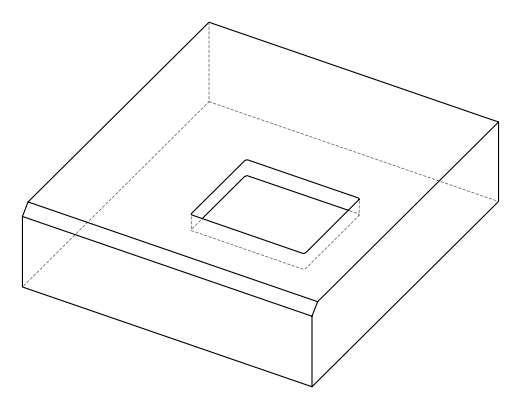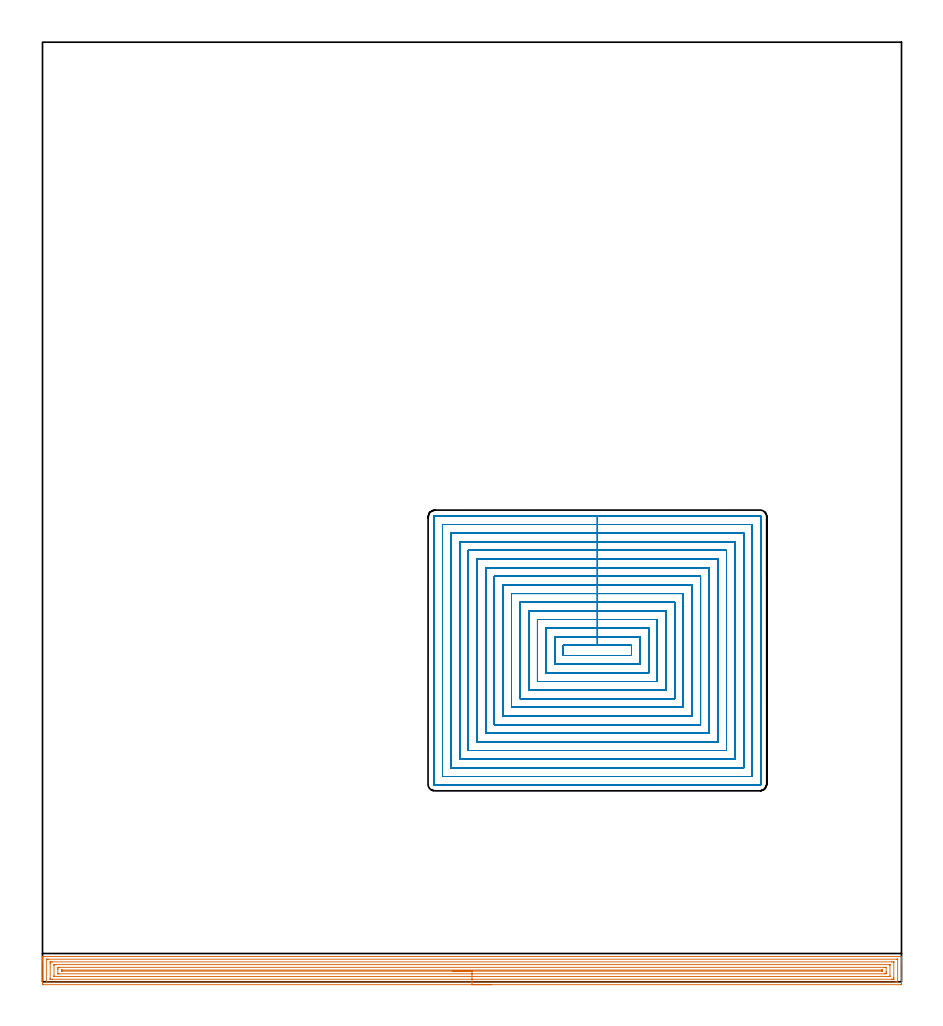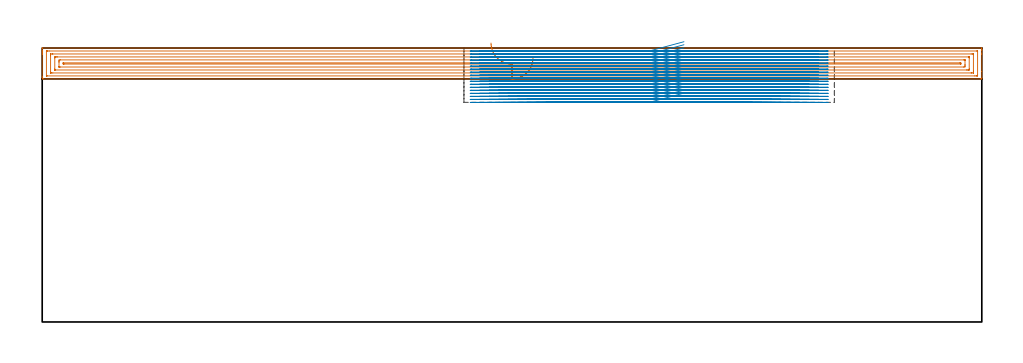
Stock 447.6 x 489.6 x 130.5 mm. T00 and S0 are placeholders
(PLAN: 2 operations, 1 tool changes, 228 min)
(1 AREA_MILL | FG_CHAMFER_SURFACE | UGT0205_001 | 21.69 min | 48344 mm3)
(2 MILL_RECTANGULAR_POCKET | POCKET_RECTANGULAR_STRAIGHT | NXT0201_008 | Follow Part, ap 1.5, ae 75% | 206.31 min | 668464 mm3)
(TOOL UGT0205_001 | Chamfer Mill 20 x 3 x 45 deg. | D20 FL50 Z2)
(TOOL NXT0201_008 | ENDMILL 6mm [2P460-0600-NA 1630] | D6 FL26 Z6)
(OP 1 AREA_MILL)
G17 G21 G94 G90
T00 M6
G54
G17 G0 G90 X233.8 Y-1.5 S1061 M3
G43 Z140.5 H0
Z125.8
G94 G1 X233.762 Z124.928 F250.
X233.648 Z124.064
X233.459 Z123.212
X233.197 Z122.38
X232.863 Z121.574
X232.46 Z120.8
X231.992 Z120.064
X231.46 Z119.372
X230.871 Z118.729
X230.228 Z118.14
X229.536 Z117.608
X228.8 Z117.14
X228.026 Z116.737
X227.22 Z116.403
X226.388 Z116.141
X225.536 Z115.952
X224.672 Z115.838
X223.8 Z115.8
X0.61
X0.252 Y-1.496 Z115.802
X0.01 Y-1.493 Z115.804
X0.006 Y-1.146 Z116.151
X0. Y-0.549 Z116.749
Y10.222 Z127.516
Y10.777 Z128.074
Y11.097 Z128.393
Y11.651 Z128.947
Y11.971 Z129.266
Y12.941 Z130.24
X0.003 Y13.073 Z130.365
X0.01 Y13.198 Z130.488
X0.163 Y13.2 Z130.5
X447.437
X447.59 Y13.198 Z130.488
X447.597 Y13.073 Z130.365
X447.6 Y12.941 Z130.24
Y12.612 Z129.911
Y11.971 Z129.266
Y10.777 Z128.074
Y10.222 Z127.516
Y2.053 Z119.351
Y-1.146 Z116.151
X447.596 Y-1.427 Z115.87
X447.59 Y-1.492 Z115.805
X447.523 Y-1.499 Z115.799
X446.99 Y-1.5 Z115.8
X223.8
Y-0.086 Z117.214
X2.395 Y-0.085 Z117.215
X2.204 Y-0.084 Z117.216
X2.049 Y-0.08 Z117.22
X2.017 Y-0.079 Z117.221
X2.01 Y-0.062 Z117.238
X2.006 Y-0.034 Z117.266
X2.001 Y0.115 Z117.415
X2. Y11.484 Z128.784
X2.002 Y11.613 Z128.913
X2.006 Y11.716 Z129.016
X2.01 Y11.778 Z129.078
X2.045 Y11.78 Z129.08
X2.395 Y11.784 Z129.084
X2.585 Y11.785 Z129.085
X3.288 Y11.786 Z129.086
X445.205 Y11.785 Z129.085
X445.396 Y11.784 Z129.084
X445.551 Y11.78 Z129.08
X445.583 Y11.779 Z129.079
X445.59 Y11.761 Z129.061
X445.594 Y11.734 Z129.034
X445.599 Y11.585 Z128.885
X445.6 Y0.216 Z117.516
X445.598 Y0.087 Z117.387
X445.594 Y-0.016 Z117.284
X445.59 Y-0.079 Z117.221
X445.555 Y-0.08 Z117.22
X445.205 Y-0.084 Z117.216
X445.015 Y-0.085 Z117.215
X444.312 Y-0.086 Z117.214
X223.8
Y1.328 Z118.628
X5.074 Y1.329 Z118.629
X4.332 Y1.33 Z118.63
X4.181 Y1.332 Z118.632
X4.031 Y1.335 Z118.635
X4.009 Y1.344 Z118.644
X4.006 Y1.372 Z118.672
X4.002 Y1.418 Z118.718
X4.001 Y1.477 Z118.777
X4. Y1.655 Z118.955
Y9.525 Z126.825
X4.002 Y10.222 Z127.522
X4.005 Y10.311 Z127.611
X4.01 Y10.354 Z127.654
X4.015 Y10.365 Z127.665
X4.033 Y10.367 Z127.667
X4.181 Y10.369 Z127.669
X4.921 Y10.371 Z127.671
X5.074
X442.526
X443.268 Y10.37 Z127.67
X443.419 Y10.368 Z127.668
X443.569 Y10.364 Z127.664
X443.591 Y10.356 Z127.656
X443.594 Y10.328 Z127.628
X443.598 Y10.281 Z127.581
X443.599 Y10.222 Z127.522
X443.6 Y10.045 Z127.345
Y2.175 Z119.475
X443.598 Y1.477 Z118.777
X443.595 Y1.389 Z118.689
X443.59 Y1.346 Z118.646
X443.585 Y1.335 Z118.635
X443.567 Y1.333 Z118.633
X443.419 Y1.331 Z118.631
X442.679 Y1.329 Z118.629
X442.526 Y1.328 Z118.628
X223.8
Y2.743 Z120.043
X6.134
X6.081 Y2.744 Z120.044
X6.025 Y2.747 Z120.047
X6.012 Y2.749 Z120.049
X6.008 Y2.765 Z120.065
X6.005 Y2.812 Z120.112
X6. Y3.193 Z120.493
Y8.473 Z125.773
X6.008 Y8.894 Z126.194
X6.01 Y8.941 Z126.241
X6.07 Y8.95 Z126.25
X6.201 Y8.954 Z126.254
X6.366 Y8.956 Z126.256
X6.859 Y8.957 Z126.257
X7.258
X441.466
X441.519 Y8.956 Z126.256
X441.575 Y8.953 Z126.253
X441.588 Y8.951 Z126.251
X441.592 Y8.935 Z126.235
X441.595 Y8.888 Z126.188
X441.6 Y8.506 Z125.806
Y3.226 Z120.526
X441.592 Y2.806 Z120.106
X441.59 Y2.759 Z120.059
X441.53 Y2.75 Z120.05
X441.399 Y2.746 Z120.046
X441.234 Y2.744 Z120.044
X440.741 Y2.743 Z120.043
X440.342
X223.8
Y4.157 Z121.457
X8.587
X8.214 Y4.159 Z121.459
X8.028 Y4.162 Z121.462
X8.012 Y4.164 Z121.464
X8.008 Y4.176 Z121.476
X8.002 Y4.21 Z121.51
X8.001 Y4.258 Z121.558
X8. Y6.481 Z123.781
X8.002 Y6.724 Z124.024
X8.009 Y7.347 Z124.647
X8.027 Y7.536 Z124.836
X8.702 Y7.543 Z124.843
X439.013
X439.386 Y7.541 Z124.841
X439.572 Y7.538 Z124.838
X439.588 Y7.536 Z124.836
X439.592 Y7.524 Z124.824
X439.598 Y7.49 Z124.79
X439.599 Y7.442 Z124.742
X439.6 Y5.219 Z122.519
X439.598 Y4.975 Z122.275
X439.591 Y4.353 Z121.653
X439.573 Y4.164 Z121.464
X438.898 Y4.157 Z121.457
X223.8
Y5.571 Z122.871
X10.43 Y5.572 Z122.872
X10.145 Y5.573 Z122.873
X10.065 Y5.575 Z122.875
X10.021 Y5.578 Z122.878
X10.01 Y5.599 Z122.899
X10.005 Y5.71 Z123.01
X10.002 Y5.85 Z123.15
X10.003 Y6.061 Z123.361
X10.007 Y6.112 Z123.412
X10.01 Y6.121 Z123.421
X10.018 Y6.123 Z123.423
X10.051 Y6.126 Z123.426
X10.146 Y6.128 Z123.428
X437.17
X437.455 Y6.127 Z123.427
X437.535 Y6.124 Z123.424
X437.579 Y6.122 Z123.422
X437.59 Y6.101 Z123.401
X437.595 Y5.99 Z123.29
X437.598 Y5.85 Z123.15
X437.597 Y5.639 Z122.939
X437.593 Y5.587 Z122.887
X437.59 Y5.579 Z122.879
X437.582 Y5.576 Z122.876
X437.549 Y5.574 Z122.874
X437.454 Y5.572 Z122.872
X223.8 Y5.571 Z122.871
X222.928 Z122.909
X222.064 Z123.023
X221.212 Z123.212
X220.38 Z123.474
X219.574 Z123.808
X218.8 Z124.211
X218.064 Z124.68
X217.372 Z125.211
X216.729 Z125.8
X216.14 Z126.443
X215.608 Z127.135
X215.14 Z127.871
X214.737 Z128.645
X214.403 Z129.451
X214.141 Z130.283
X213.952 Z131.135
X213.838 Z132.
X213.8 Z132.871
G0 Z140.5
M5
M2
(OP 2 MILL_RECTANGULAR_POCKET)
G17 G21 G94 G90
T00 M6
G54
G17 G0 G90 X305.716 Y175.3 S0 M3
G43 Z140.5 H1
Z133.5
G94 G1 X289.15 Z129.061 F250.
X271.4 F500.
Y170.
X306.9
Y175.3
X289.15
Y179.8
X266.9
Y165.5
X311.4
Y179.8
X289.15
Y184.3
X262.4
Y161.
X315.9
Y184.3
X289.15
Y188.8
X257.9
Y156.5
X320.4
Y188.8
X289.15
Y193.3
X253.4
Y152.
X324.9
Y193.3
X289.15
Y197.8
X248.9
Y147.5
X329.4
Y197.8
X289.15
Y202.3
X244.4
Y143.
X333.9
Y202.3
X289.15
Y206.8
X239.9
Y138.5
X338.4
Y206.8
X289.15
Y211.3
X235.4
Y134.
X342.9
Y211.3
X289.15
Y215.8
X230.9
Y129.5
X347.4
Y215.8
X289.15
Y220.3
X226.4
Y125.
X351.9
Y220.3
X289.15
Y224.8
X221.9
Y120.5
X356.4
Y224.8
X289.15
Y229.3
X217.4
Y116.
X360.9
Y229.3
X289.15
Y233.8
X212.9
Y111.5
X365.4
Y233.8
X289.15
Y238.3
X208.4
Y107.
X369.9
Y238.3
X289.15
Y242.8
X204.4
G3 X203.9 Y242.3 R0.5
G1 Y103.
G3 X204.4 Y102.5 R0.5
G1 X373.9
G3 X374.4 Y103. R0.5
G1 Y242.3
G3 X373.9 Y242.8 R0.5
G1 X289.15
X288.15
G0 X305.716 Y175.3 Z132.061
G1 X289.15 Z127.622 F250.
X271.4 F500.
Y170.
X306.9
Y175.3
X289.15
Y179.8
X266.9
Y165.5
X311.4
Y179.8
X289.15
Y184.3
X262.4
Y161.
X315.9
Y184.3
X289.15
Y188.8
X257.9
Y156.5
X320.4
Y188.8
X289.15
Y193.3
X253.4
Y152.
X324.9
Y193.3
X289.15
Y197.8
X248.9
Y147.5
X329.4
Y197.8
X289.15
Y202.3
X244.4
Y143.
X333.9
Y202.3
X289.15
Y206.8
X239.9
Y138.5
X338.4
Y206.8
X289.15
Y211.3
X235.4
Y134.
X342.9
Y211.3
X289.15
Y215.8
X230.9
Y129.5
X347.4
Y215.8
X289.15
Y220.3
X226.4
Y125.
X351.9
Y220.3
X289.15
Y224.8
X221.9
Y120.5
X356.4
Y224.8
X289.15
Y229.3
X217.4
Y116.
X360.9
Y229.3
X289.15
Y233.8
X212.9
Y111.5
X365.4
Y233.8
X289.15
Y238.3
X208.4
Y107.
X369.9
Y238.3
X289.15
Y242.8
X204.4
G3 X203.9 Y242.3 R0.5
G1 Y103.
G3 X204.4 Y102.5 R0.5
G1 X373.9
G3 X374.4 Y103. R0.5
G1 Y242.3
G3 X373.9 Y242.8 R0.5
G1 X289.15
X288.15
G0 X305.716 Y175.3 Z130.622
G1 X289.15 Z126.183 F250.
X271.4 F500.
Y170.
X306.9
Y175.3
X289.15
Y179.8
X266.9
Y165.5
X311.4
Y179.8
X289.15
Y184.3
X262.4
Y161.
X315.9
Y184.3
X289.15
Y188.8
X257.9
Y156.5
X320.4
Y188.8
X289.15
Y193.3
X253.4
Y152.
X324.9
Y193.3
X289.15
Y197.8
X248.9
Y147.5
X329.4
Y197.8
X289.15
Y202.3
X244.4
Y143.
X333.9
Y202.3
X289.15
Y206.8
X239.9
Y138.5
X338.4
Y206.8
X289.15
Y211.3
X235.4
Y134.
X342.9
Y211.3
X289.15
Y215.8
X230.9
Y129.5
X347.4
Y215.8
X289.15
Y220.3
X226.4
Y125.
X351.9
Y220.3
X289.15
Y224.8
X221.9
Y120.5
X356.4
Y224.8
X289.15
Y229.3
X217.4
Y116.
X360.9
Y229.3
X289.15
Y233.8
X212.9
Y111.5
X365.4
Y233.8
X289.15
Y238.3
X208.4
Y107.
X369.9
Y238.3
X289.15
Y242.8
X204.4
G3 X203.9 Y242.3 R0.5
G1 Y103.
G3 X204.4 Y102.5 R0.5
G1 X373.9
G3 X374.4 Y103. R0.5
G1 Y242.3
G3 X373.9 Y242.8 R0.5
G1 X289.15
X288.15
G0 X305.716 Y175.3 Z129.183
G1 X289.15 Z124.744 F250.
X271.4 F500.
Y170.
X306.9
Y175.3
X289.15
Y179.8
X266.9
Y165.5
X311.4
Y179.8
X289.15
Y184.3
X262.4
Y161.
X315.9
Y184.3
X289.15
Y188.8
X257.9
Y156.5
X320.4
Y188.8
X289.15
Y193.3
X253.4
Y152.
X324.9
Y193.3
X289.15
Y197.8
X248.9
Y147.5
X329.4
Y197.8
X289.15
Y202.3
X244.4
Y143.
X333.9
Y202.3
X289.15
Y206.8
X239.9
Y138.5
X338.4
Y206.8
X289.15
Y211.3
X235.4
Y134.
X342.9
Y211.3
X289.15
Y215.8
X230.9
Y129.5
X347.4
Y215.8
X289.15
Y220.3
X226.4
Y125.
X351.9
Y220.3
X289.15
Y224.8
X221.9
Y120.5
X356.4
Y224.8
X289.15
Y229.3
X217.4
Y116.
X360.9
Y229.3
X289.15
Y233.8
X212.9
Y111.5
X365.4
Y233.8
X289.15
Y238.3
X208.4
Y107.
X369.9
Y238.3
X289.15
Y242.8
X204.4
G3 X203.9 Y242.3 R0.5
G1 Y103.
G3 X204.4 Y102.5 R0.5
G1 X373.9
G3 X374.4 Y103. R0.5
G1 Y242.3
G3 X373.9 Y242.8 R0.5
G1 X289.15
X288.15
G0 X305.716 Y175.3 Z127.744
G1 X289.15 Z123.305 F250.
X271.4 F500.
Y170.
X306.9
Y175.3
X289.15
Y179.8
X266.9
Y165.5
X311.4
Y179.8
X289.15
Y184.3
X262.4
Y161.
X315.9
Y184.3
X289.15
Y188.8
X257.9
Y156.5
X320.4
Y188.8
X289.15
Y193.3
X253.4
Y152.
X324.9
Y193.3
X289.15
Y197.8
X248.9
Y147.5
X329.4
Y197.8
X289.15
Y202.3
X244.4
Y143.
X333.9
Y202.3
X289.15
Y206.8
X239.9
Y138.5
X338.4
Y206.8
X289.15
Y211.3
X235.4
Y134.
X342.9
Y211.3
X289.15
Y215.8
X230.9
Y129.5
X347.4
Y215.8
X289.15
Y220.3
X226.4
Y125.
X351.9
Y220.3
X289.15
Y224.8
X221.9
Y120.5
X356.4
Y224.8
X289.15
Y229.3
X217.4
Y116.
X360.9
Y229.3
X289.15
Y233.8
X212.9
Y111.5
X365.4
Y233.8
X289.15
Y238.3
X208.4
Y107.
X369.9
Y238.3
X289.15
Y242.8
X204.4
G3 X203.9 Y242.3 R0.5
G1 Y103.
G3 X204.4 Y102.5 R0.5
G1 X373.9
G3 X374.4 Y103. R0.5
G1 Y242.3
G3 X373.9 Y242.8 R0.5
G1 X289.15
X288.15
G0 X305.716 Y175.3 Z126.305
G1 X289.15 Z121.867 F250.
X271.4 F500.
Y170.
X306.9
Y175.3
X289.15
Y179.8
X266.9
Y165.5
X311.4
Y179.8
X289.15
Y184.3
X262.4
Y161.
X315.9
Y184.3
X289.15
Y188.8
X257.9
Y156.5
X320.4
Y188.8
X289.15
Y193.3
X253.4
Y152.
X324.9
Y193.3
X289.15
Y197.8
X248.9
Y147.5
X329.4
Y197.8
X289.15
Y202.3
X244.4
Y143.
X333.9
Y202.3
X289.15
Y206.8
X239.9
Y138.5
X338.4
Y206.8
X289.15
Y211.3
X235.4
Y134.
X342.9
Y211.3
X289.15
Y215.8
X230.9
Y129.5
X347.4
Y215.8
X289.15
Y220.3
X226.4
Y125.
X351.9
Y220.3
X289.15
Y224.8
X221.9
Y120.5
X356.4
Y224.8
X289.15
Y229.3
X217.4
Y116.
X360.9
Y229.3
X289.15
Y233.8
X212.9
Y111.5
X365.4
Y233.8
X289.15
Y238.3
X208.4
Y107.
X369.9
Y238.3
X289.15
Y242.8
X204.4
G3 X203.9 Y242.3 R0.5
G1 Y103.
G3 X204.4 Y102.5 R0.5
G1 X373.9
G3 X374.4 Y103. R0.5
G1 Y242.3
G3 X373.9 Y242.8 R0.5
G1 X289.15
X288.15
G0 X305.716 Y175.3 Z124.867
G1 X289.15 Z120.428 F250.
X271.4 F500.
Y170.
X306.9
Y175.3
X289.15
Y179.8
X266.9
Y165.5
X311.4
Y179.8
X289.15
Y184.3
X262.4
Y161.
X315.9
Y184.3
X289.15
Y188.8
X257.9
Y156.5
X320.4
Y188.8
X289.15
Y193.3
X253.4
Y152.
X324.9
Y193.3
X289.15
Y197.8
X248.9
Y147.5
X329.4
Y197.8
X289.15
Y202.3
X244.4
Y143.
X333.9
Y202.3
X289.15
Y206.8
X239.9
Y138.5
X338.4
Y206.8
X289.15
Y211.3
X235.4
Y134.
X342.9
Y211.3
X289.15
Y215.8
X230.9
Y129.5
X347.4
Y215.8
X289.15
Y220.3
X226.4
Y125.
X351.9
Y220.3
X289.15
Y224.8
X221.9
Y120.5
X356.4
Y224.8
X289.15
Y229.3
X217.4
Y116.
X360.9
Y229.3
X289.15
Y233.8
X212.9
Y111.5
X365.4
Y233.8
X289.15
Y238.3
X208.4
Y107.
X369.9
Y238.3
X289.15
Y242.8
X204.4
G3 X203.9 Y242.3 R0.5
G1 Y103.
G3 X204.4 Y102.5 R0.5
G1 X373.9
G3 X374.4 Y103. R0.5
G1 Y242.3
G3 X373.9 Y242.8 R0.5
G1 X289.15
X288.15
G0 X305.716 Y175.3 Z123.428
G1 X289.15 Z118.989 F250.
X271.4 F500.
Y170.
X306.9
Y175.3
X289.15
Y179.8
X266.9
Y165.5
X311.4
Y179.8
X289.15
Y184.3
X262.4
Y161.
X315.9
Y184.3
X289.15
Y188.8
X257.9
Y156.5
X320.4
Y188.8
X289.15
Y193.3
X253.4
Y152.
X324.9
Y193.3
X289.15
Y197.8
X248.9
Y147.5
X329.4
Y197.8
X289.15
Y202.3
X244.4
Y143.
X333.9
Y202.3
X289.15
Y206.8
X239.9
Y138.5
X338.4
Y206.8
X289.15
Y211.3
X235.4
Y134.
X342.9
Y211.3
X289.15
Y215.8
X230.9
Y129.5
X347.4
Y215.8
X289.15
Y220.3
X226.4
Y125.
X351.9
Y220.3
X289.15
Y224.8
X221.9
Y120.5
X356.4
Y224.8
X289.15
Y229.3
X217.4
Y116.
X360.9
Y229.3
X289.15
Y233.8
X212.9
Y111.5
X365.4
Y233.8
X289.15
Y238.3
X208.4
Y107.
X369.9
Y238.3
X289.15
Y242.8
X204.4
G3 X203.9 Y242.3 R0.5
G1 Y103.
G3 X204.4 Y102.5 R0.5
G1 X373.9
G3 X374.4 Y103. R0.5
G1 Y242.3
G3 X373.9 Y242.8 R0.5
G1 X289.15
X288.15
G0 X305.716 Y175.3 Z121.989
G1 X289.15 Z117.55 F250.
X271.4 F500.
Y170.
X306.9
Y175.3
X289.15
Y179.8
X266.9
Y165.5
X311.4
Y179.8
X289.15
Y184.3
X262.4
Y161.
X315.9
Y184.3
X289.15
Y188.8
X257.9
Y156.5
X320.4
Y188.8
X289.15
Y193.3
X253.4
Y152.
X324.9
Y193.3
X289.15
Y197.8
X248.9
Y147.5
X329.4
Y197.8
X289.15
Y202.3
X244.4
Y143.
X333.9
Y202.3
X289.15
Y206.8
X239.9
Y138.5
X338.4
Y206.8
X289.15
Y211.3
X235.4
Y134.
X342.9
Y211.3
X289.15
Y215.8
X230.9
Y129.5
X347.4
Y215.8
X289.15
Y220.3
X226.4
Y125.
X351.9
Y220.3
X289.15
Y224.8
X221.9
Y120.5
X356.4
Y224.8
X289.15
Y229.3
X217.4
Y116.
X360.9
Y229.3
X289.15
Y233.8
X212.9
Y111.5
X365.4
Y233.8
X289.15
Y238.3
X208.4
Y107.
X369.9
Y238.3
X289.15
Y242.8
X204.4
G3 X203.9 Y242.3 R0.5
G1 Y103.
G3 X204.4 Y102.5 R0.5
G1 X373.9
G3 X374.4 Y103. R0.5
G1 Y242.3
G3 X373.9 Y242.8 R0.5
G1 X289.15
X288.15
G0 X305.716 Y175.3 Z120.55
G1 X289.15 Z116.111 F250.
X271.4 F500.
Y170.
X306.9
Y175.3
X289.15
Y179.8
X266.9
Y165.5
X311.4
Y179.8
X289.15
Y184.3
X262.4
Y161.
X315.9
Y184.3
X289.15
Y188.8
X257.9
Y156.5
X320.4
Y188.8
X289.15
Y193.3
X253.4
Y152.
X324.9
Y193.3
X289.15
Y197.8
X248.9
Y147.5
X329.4
Y197.8
X289.15
Y202.3
X244.4
Y143.
X333.9
Y202.3
X289.15
Y206.8
X239.9
Y138.5
X338.4
Y206.8
X289.15
Y211.3
X235.4
Y134.
X342.9
Y211.3
X289.15
Y215.8
X230.9
Y129.5
X347.4
Y215.8
X289.15
Y220.3
X226.4
Y125.
X351.9
Y220.3
X289.15
Y224.8
X221.9
Y120.5
X356.4
Y224.8
X289.15
Y229.3
X217.4
Y116.
X360.9
Y229.3
X289.15
Y233.8
X212.9
Y111.5
X365.4
Y233.8
X289.15
Y238.3
X208.4
Y107.
X369.9
Y238.3
X289.15
Y242.8
X204.4
G3 X203.9 Y242.3 R0.5
G1 Y103.
G3 X204.4 Y102.5 R0.5
G1 X373.9
G3 X374.4 Y103. R0.5
G1 Y242.3
G3 X373.9 Y242.8 R0.5
G1 X289.15
X288.15
G0 X305.716 Y175.3 Z119.111
G1 X289.15 Z114.672 F250.
X271.4 F500.
Y170.
X306.9
Y175.3
X289.15
Y179.8
X266.9
Y165.5
X311.4
Y179.8
X289.15
Y184.3
X262.4
Y161.
X315.9
Y184.3
X289.15
Y188.8
X257.9
Y156.5
X320.4
Y188.8
X289.15
Y193.3
X253.4
Y152.
X324.9
Y193.3
X289.15
Y197.8
X248.9
Y147.5
X329.4
Y197.8
X289.15
Y202.3
X244.4
Y143.
X333.9
Y202.3
X289.15
Y206.8
X239.9
Y138.5
X338.4
Y206.8
X289.15
Y211.3
X235.4
Y134.
X342.9
Y211.3
X289.15
Y215.8
X230.9
Y129.5
X347.4
Y215.8
X289.15
Y220.3
X226.4
Y125.
X351.9
Y220.3
X289.15
Y224.8
X221.9
Y120.5
X356.4
Y224.8
X289.15
Y229.3
X217.4
Y116.
X360.9
Y229.3
X289.15
Y233.8
X212.9
Y111.5
X365.4
Y233.8
X289.15
Y238.3
X208.4
Y107.
X369.9
Y238.3
X289.15
Y242.8
X204.4
G3 X203.9 Y242.3 R0.5
G1 Y103.
G3 X204.4 Y102.5 R0.5
G1 X373.9
G3 X374.4 Y103. R0.5
G1 Y242.3
G3 X373.9 Y242.8 R0.5
G1 X289.15
X288.15
G0 X305.716 Y175.3 Z117.672
G1 X289.15 Z113.233 F250.
X271.4 F500.
Y170.
X306.9
Y175.3
X289.15
Y179.8
X266.9
Y165.5
X311.4
Y179.8
X289.15
Y184.3
X262.4
Y161.
X315.9
Y184.3
X289.15
Y188.8
X257.9
Y156.5
X320.4
Y188.8
X289.15
Y193.3
X253.4
Y152.
X324.9
Y193.3
X289.15
Y197.8
X248.9
Y147.5
X329.4
Y197.8
X289.15
Y202.3
X244.4
Y143.
X333.9
Y202.3
X289.15
Y206.8
X239.9
Y138.5
X338.4
Y206.8
X289.15
Y211.3
X235.4
Y134.
X342.9
Y211.3
X289.15
Y215.8
X230.9
Y129.5
X347.4
Y215.8
X289.15
Y220.3
X226.4
Y125.
X351.9
Y220.3
X289.15
Y224.8
X221.9
Y120.5
X356.4
Y224.8
X289.15
Y229.3
X217.4
Y116.
X360.9
Y229.3
X289.15
Y233.8
X212.9
Y111.5
X365.4
Y233.8
X289.15
Y238.3
X208.4
Y107.
X369.9
Y238.3
X289.15
Y242.8
X204.4
G3 X203.9 Y242.3 R0.5
G1 Y103.
G3 X204.4 Y102.5 R0.5
G1 X373.9
G3 X374.4 Y103. R0.5
G1 Y242.3
G3 X373.9 Y242.8 R0.5
G1 X289.15
X288.15
G0 X305.716 Y175.3 Z116.233
G1 X289.15 Z111.794 F250.
X271.4 F500.
Y170.
X306.9
Y175.3
X289.15
Y179.8
X266.9
Y165.5
X311.4
Y179.8
X289.15
Y184.3
X262.4
Y161.
X315.9
Y184.3
X289.15
Y188.8
X257.9
Y156.5
X320.4
Y188.8
X289.15
Y193.3
X253.4
Y152.
X324.9
Y193.3
X289.15
Y197.8
X248.9
Y147.5
X329.4
Y197.8
X289.15
Y202.3
X244.4
Y143.
X333.9
Y202.3
X289.15
Y206.8
X239.9
Y138.5
X338.4
Y206.8
X289.15
Y211.3
X235.4
Y134.
X342.9
Y211.3
X289.15
Y215.8
X230.9
Y129.5
X347.4
Y215.8
X289.15
Y220.3
X226.4
Y125.
X351.9
Y220.3
X289.15
Y224.8
X221.9
Y120.5
X356.4
Y224.8
X289.15
Y229.3
X217.4
Y116.
X360.9
Y229.3
X289.15
Y233.8
X212.9
Y111.5
X365.4
Y233.8
X289.15
Y238.3
X208.4
Y107.
X369.9
Y238.3
X289.15
Y242.8
X204.4
G3 X203.9 Y242.3 R0.5
G1 Y103.
G3 X204.4 Y102.5 R0.5
G1 X373.9
G3 X374.4 Y103. R0.5
G1 Y242.3
G3 X373.9 Y242.8 R0.5
G1 X289.15
X288.15
G0 X305.716 Y175.3 Z114.794
G1 X289.15 Z110.356 F250.
X271.4 F500.
Y170.
X306.9
Y175.3
X289.15
Y179.8
X266.9
Y165.5
X311.4
Y179.8
X289.15
Y184.3
X262.4
Y161.
X315.9
Y184.3
X289.15
Y188.8
X257.9
Y156.5
X320.4
Y188.8
X289.15
Y193.3
X253.4
Y152.
X324.9
Y193.3
X289.15
Y197.8
X248.9
Y147.5
X329.4
Y197.8
X289.15
Y202.3
X244.4
Y143.
X333.9
Y202.3
X289.15
Y206.8
X239.9
Y138.5
X338.4
Y206.8
X289.15
Y211.3
X235.4
Y134.
X342.9
Y211.3
X289.15
Y215.8
X230.9
Y129.5
X347.4
Y215.8
X289.15
Y220.3
X226.4
Y125.
X351.9
Y220.3
X289.15
Y224.8
X221.9
Y120.5
X356.4
Y224.8
X289.15
Y229.3
X217.4
Y116.
X360.9
Y229.3
X289.15
Y233.8
X212.9
Y111.5
X365.4
Y233.8
X289.15
Y238.3
X208.4
Y107.
X369.9
Y238.3
X289.15
Y242.8
X204.4
G3 X203.9 Y242.3 R0.5
G1 Y103.
G3 X204.4 Y102.5 R0.5
G1 X373.9
G3 X374.4 Y103. R0.5
G1 Y242.3
G3 X373.9 Y242.8 R0.5
G1 X289.15
X288.15
G0 X305.716 Y175.3 Z113.356
G1 X289.15 Z108.917 F250.
X271.4 F500.
Y170.
X306.9
Y175.3
X289.15
Y179.8
X266.9
Y165.5
X311.4
Y179.8
X289.15
Y184.3
X262.4
Y161.
X315.9
Y184.3
X289.15
Y188.8
X257.9
Y156.5
X320.4
Y188.8
X289.15
Y193.3
X253.4
Y152.
X324.9
Y193.3
X289.15
Y197.8
X248.9
Y147.5
X329.4
Y197.8
X289.15
Y202.3
X244.4
Y143.
X333.9
Y202.3
X289.15
Y206.8
X239.9
Y138.5
X338.4
Y206.8
X289.15
Y211.3
X235.4
Y134.
X342.9
Y211.3
X289.15
Y215.8
X230.9
Y129.5
X347.4
Y215.8
X289.15
Y220.3
X226.4
Y125.
X351.9
Y220.3
X289.15
Y224.8
X221.9
Y120.5
X356.4
Y224.8
X289.15
Y229.3
X217.4
Y116.
X360.9
Y229.3
X289.15
Y233.8
X212.9
Y111.5
X365.4
Y233.8
X289.15
Y238.3
X208.4
Y107.
X369.9
Y238.3
X289.15
Y242.8
X204.4
G3 X203.9 Y242.3 R0.5
G1 Y103.
G3 X204.4 Y102.5 R0.5
G1 X373.9
G3 X374.4 Y103. R0.5
G1 Y242.3
G3 X373.9 Y242.8 R0.5
G1 X289.15
X288.15
G0 X305.716 Y175.3 Z111.917
G1 X289.15 Z107.478 F250.
X271.4 F500.
Y170.
X306.9
Y175.3
X289.15
Y179.8
X266.9
Y165.5
X311.4
Y179.8
X289.15
Y184.3
X262.4
Y161.
X315.9
Y184.3
X289.15
Y188.8
X257.9
Y156.5
X320.4
Y188.8
X289.15
Y193.3
X253.4
Y152.
X324.9
Y193.3
X289.15
Y197.8
X248.9
Y147.5
X329.4
Y197.8
X289.15
Y202.3
X244.4
Y143.
X333.9
Y202.3
X289.15
Y206.8
X239.9
Y138.5
X338.4
Y206.8
X289.15
Y211.3
X235.4
Y134.
X342.9
Y211.3
X289.15
Y215.8
X230.9
Y129.5
X347.4
Y215.8
X289.15
Y220.3
X226.4
Y125.
X351.9
Y220.3
X289.15
Y224.8
X221.9
Y120.5
X356.4
Y224.8
X289.15
Y229.3
X217.4
Y116.
X360.9
Y229.3
X289.15
Y233.8
X212.9
Y111.5
X365.4
Y233.8
X289.15
Y238.3
X208.4
Y107.
X369.9
Y238.3
X289.15
Y242.8
X204.4
G3 X203.9 Y242.3 R0.5
G1 Y103.
G3 X204.4 Y102.5 R0.5
G1 X373.9
G3 X374.4 Y103. R0.5
G1 Y242.3
G3 X373.9 Y242.8 R0.5
G1 X289.15
X288.15
G0 X305.716 Y175.3 Z110.478
G1 X289.15 Z106.039 F250.
X271.4 F500.
Y170.
X306.9
Y175.3
X289.15
Y179.8
X266.9
Y165.5
X311.4
Y179.8
X289.15
Y184.3
X262.4
Y161.
X315.9
Y184.3
X289.15
Y188.8
X257.9
Y156.5
X320.4
Y188.8
X289.15
Y193.3
X253.4
Y152.
X324.9
Y193.3
X289.15
Y197.8
X248.9
Y147.5
X329.4
Y197.8
X289.15
Y202.3
X244.4
Y143.
X333.9
Y202.3
X289.15
Y206.8
X239.9
Y138.5
X338.4
Y206.8
X289.15
Y211.3
X235.4
Y134.
X342.9
Y211.3
X289.15
Y215.8
X230.9
Y129.5
X347.4
Y215.8
X289.15
Y220.3
X226.4
Y125.
X351.9
Y220.3
X289.15
Y224.8
X221.9
Y120.5
X356.4
Y224.8
X289.15
Y229.3
X217.4
Y116.
X360.9
Y229.3
X289.15
Y233.8
X212.9
Y111.5
X365.4
Y233.8
X289.15
Y238.3
X208.4
Y107.
X369.9
Y238.3
X289.15
Y242.8
X204.4
G3 X203.9 Y242.3 R0.5
G1 Y103.
G3 X204.4 Y102.5 R0.5
G1 X373.9
G3 X374.4 Y103. R0.5
G1 Y242.3
G3 X373.9 Y242.8 R0.5
G1 X289.15
X288.15
G0 X305.716 Y175.3 Z109.039
G1 X289.15 Z104.6 F250.
X271.4 F500.
Y170.
X306.9
Y175.3
X289.15
Y179.8
X266.9
Y165.5
X311.4
Y179.8
X289.15
Y184.3
X262.4
Y161.
X315.9
Y184.3
X289.15
Y188.8
X257.9
Y156.5
X320.4
Y188.8
X289.15
Y193.3
X253.4
Y152.
X324.9
Y193.3
X289.15
Y197.8
X248.9
Y147.5
X329.4
Y197.8
X289.15
Y202.3
X244.4
Y143.
X333.9
Y202.3
X289.15
Y206.8
X239.9
Y138.5
X338.4
Y206.8
X289.15
Y211.3
X235.4
Y134.
X342.9
Y211.3
X289.15
Y215.8
X230.9
Y129.5
X347.4
Y215.8
X289.15
Y220.3
X226.4
Y125.
X351.9
Y220.3
X289.15
Y224.8
X221.9
Y120.5
X356.4
Y224.8
X289.15
Y229.3
X217.4
Y116.
X360.9
Y229.3
X289.15
Y233.8
X212.9
Y111.5
X365.4
Y233.8
X289.15
Y238.3
X208.4
Y107.
X369.9
Y238.3
X289.15
Y242.8
X204.4
G3 X203.9 Y242.3 R0.5
G1 Y103.
G3 X204.4 Y102.5 R0.5
G1 X373.9
G3 X374.4 Y103. R0.5
G1 Y242.3
G3 X373.9 Y242.8 R0.5
G1 X289.15
X288.15
G0 Z140.5
M5
M2
